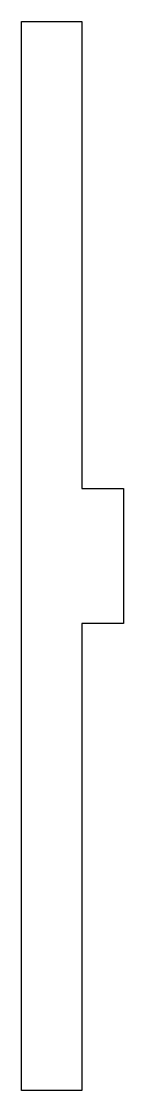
# Model space of a CAD drawing. Header units: millimetres. Extents: x 49 to 64, y -6 to 152.
import ezdxf

# ---------------------------------------------------------------- set-up
doc = ezdxf.new("R2010")
doc.units = ezdxf.units.MM
doc.layers.get('0').update_dxf_attribs({"linetype": 'CONTINUOUS'})

msp = doc.modelspace()

# ---------------------------------------------------------------- linework, layer by layer
msp.add_lwpolyline([(48.62, -6.2), (48.62, 152.4), (57.62, 152.4), (57.62, 83.1), (63.82, 83.1), (63.82, 63.1), (57.62, 63.1), (57.62, -6.2)], close=True)

doc.saveas('drawing.dxf')
